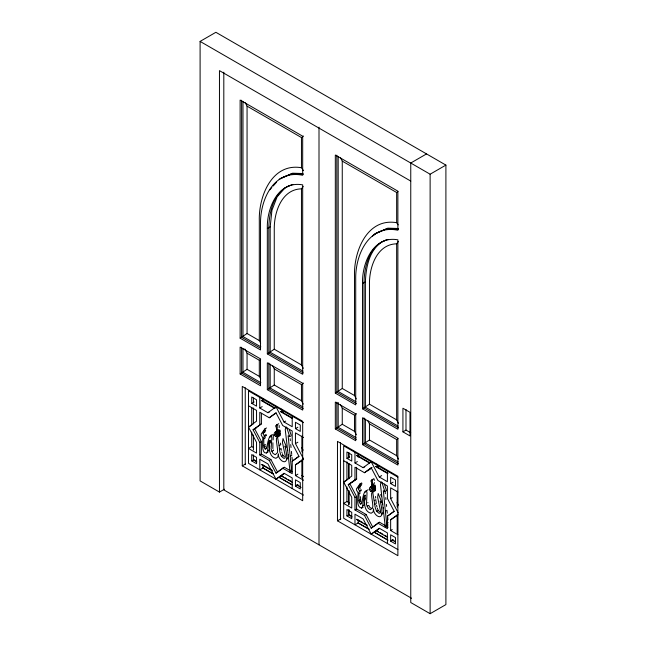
<?xml version="1.0" encoding="UTF-8"?>
<svg xmlns="http://www.w3.org/2000/svg" width="646" height="646" viewBox="0 0 646 646"><rect width="100%" height="100%" fill="white"/><g stroke="black" fill="none" stroke-linecap="round" stroke-linejoin="round"><path stroke-width="0.97" d="M367.889 502.895L367.897 502.402M274.881 434.992A1.227 0.711 60 0 0 274.913 435.509C275.269 437.592 277.037 435.097 277.505 436.744A1.211 0.703 60 0 0 278.046 437.027C279.791 436.066 278.523 432.271 278.192 431.019M372.298 485.711L369.665 487.673A5.289 3.052 60 0 0 369.423 489.24C369.237 491.073 370.489 488.368 370.077 489.951A1.227 0.711 60 0 0 370.11 490.467C370.457 492.527 372.249 490.112 372.702 491.711A1.211 0.703 60 0 0 373.243 491.986C374.938 491.008 373.832 487.237 373.34 485.962M375.407 490.758L375.294 485.913L373.671 486.85M272.895 442.785L272.878 448.615M267.323 228.555C266.693 208.311 277.99 180.379 302.683 184.869L302.683 374.284L267.323 353.871L267.323 228.555L270.181 226.907L271.942 210.321L277.102 196.893L285.314 187.55M362.519 283.521C361.889 263.269 373.186 235.338 397.879 239.827L397.879 429.251L362.519 408.829L362.519 283.521L365.378 281.874C366.007 267.282 369.084 250.115 382.295 241.733M277.32 430.688L275.697 431.625C276.569 440.257 274.986 429.63 278.224 430.317M370.901 486.591L371.03 489.305L371.611 489.159L371.943 486.228L372.944 489.716L372.742 486.987L373.315 485.962M274.881 434.992C275.277 433.361 274.057 436.139 274.227 434.273A5.289 3.052 60 0 1 274.469 432.707L275.697 431.625M266.475 453.064A7.534 4.344 60 0 0 267.501 450.795L268.76 442.009L269.479 440.427L270.238 440.233C268.784 445.91 268.235 456.738 275.923 458.297L277.853 456.997L278.418 453.904C277.425 458.62 285.831 466.162 286.832 458.474A45.099 26.034 60 0 0 284.959 446.12L286.186 447.767L286.113 446.111L282.988 438.521L282.439 442.252L285.072 454.978A4.853 2.802 60 0 1 285.031 457.998L283.949 458.418L281.47 456.391L283.093 455.454L284.297 456.722M269.406 447.912L269.689 445.958M270.101 443.027L270.383 441.073M361.421 489.838C357.456 492.212 357.464 486.809 360.258 484.839L360.048 483.862L356.495 488.812A3.327 1.922 60 0 0 356.463 490.031L358.005 492.769C358.264 496.508 355.793 507.473 361.671 508.014A7.534 4.344 60 0 0 362.697 505.761L363.956 496.976L364.675 495.393L365.434 495.199C363.981 500.868 363.432 511.705 371.127 513.255L373.049 511.955L373.614 508.862C372.621 513.578 381.027 521.128 382.028 513.441A45.099 26.034 60 0 0 380.155 501.078L381.382 502.725L381.31 501.078L378.185 493.479L377.635 497.21L380.276 509.936A4.853 2.802 60 0 1 380.228 512.964L379.145 513.384L376.666 511.349A14.688 8.479 60 0 1 374.696 504.445L372.742 492.373C369.657 491.146 373.873 505.309 372.556 507.764L370.416 509.694L369.552 509.25L368.204 508.329L366.46 504.518L367.033 492.833L366.508 490.669C361.671 491.307 362.947 510.647 359.079 501.643A3.836 2.213 60 0 1 358.998 500.416L358.958 492.066L361.154 490.613M364.602 502.871L364.328 504.825L362.705 505.761M365.022 499.947L365.297 497.993M267.912 452.265C260.806 456.48 262.849 440.378 262.809 437.81L261.259 435.073A3.327 1.922 60 0 1 261.299 433.854L264.852 428.896L265.062 429.881C262.397 431.003 262.26 437.633 266.015 434.564M264.569 432.481L265.692 430.462L264.069 431.399M359.765 487.447L361.881 483.902L361.671 482.925L359.895 484.032M290.716 472.484L291.411 468.681L288.148 435.735L289.683 436.623L291.241 435.719M385.92 527.443L386.615 523.648L383.344 490.694L384.879 491.582L386.502 490.645L384.362 484.024M387.535 526.506L387.883 524.609M288.269 454.542A45.099 26.034 60 0 1 288.447 457.538L288.302 458.256L286.679 459.193M273.137 439.861L273.371 434.984M286.057 427.046L285.257 429.566L290.143 472.387M381.253 482.013L380.454 484.524L385.339 527.354M374.002 483.878L374.284 483.047A7.744 4.474 60 0 0 374.365 482.57M272.935 434.766C266.225 433.991 268.058 456.141 263.883 446.685A3.836 2.213 60 0 1 263.802 445.457L263.762 437.1L265.958 435.654M303.273 368.341L301.456 364.909L301.456 188.85L303.208 186.436M398.469 423.308L396.652 419.876L396.652 243.817L398.404 241.402M276.771 424.842L275.89 426.287A7.752 4.474 60 0 1 276.44 430.696L277.15 429.194A7.744 4.474 60 0 0 277.086 426.005L276.771 424.842L278.701 423.728M373.897 478.686L371.967 479.8L372.282 480.963A7.744 4.474 60 0 1 372.346 484.161L371.644 485.663L373.808 484.234M374.785 485.227L373.162 486.163M269.858 189.803L271.845 187.534M273.177 186.024L276.496 182.245M372.354 236.452L374.341 234.191L386.453 228.942L398.558 229.338M374.373 234.91L375.706 233.4L387.818 228.159L398.291 228.498M266.475 427.959L264.699 429.073M371.636 485.655A7.752 4.474 60 0 0 371.087 481.254L371.967 479.8M361.485 508.168L363.294 507.078M303.499 170.665L301.456 167.718L301.456 137.558L303.499 136.048M398.186 224.889L396.652 222.684L396.652 192.516L398.017 191.515M245.246 102.714L247.063 106.154L247.063 333.506L240.126 338.165L240.126 100.073L302.683 136.193L302.683 175.26C273.411 169.171 259.87 200.333 260.524 224.63L260.524 349.946L240.126 338.165M244.794 348.905L247.063 353.2L247.063 369.31L240.126 373.969L240.126 347.12L260.524 358.893L260.524 385.751L240.126 373.969M260.661 378.952L259.304 376.376L259.304 360.266L260.661 359.257M301.456 188.85C281.616 189.213 273.993 212.502 274.259 229.265L274.259 349.211L267.323 353.871M272.45 365.466L274.259 368.898L274.259 385.008L267.323 389.675L267.323 362.826L302.683 383.24L302.683 410.089L267.323 389.675M303.273 404.146L301.456 400.714L301.456 384.604L303.499 383.094M253.329 447.517L251.722 446.58L248.484 448.453L256.543 453.104L256.543 442.365L248.484 427.103L256.543 421.152L256.543 410.412L248.484 405.753M259.781 397.411L259.781 408.014L267.937 412.729L275.995 406.77L284.054 422.032L292.21 426.74L292.21 416.137M292.105 471.766L284.329 467.276L275.995 473.179L269.277 460.461L259.781 454.97L259.781 442.47L253.062 429.743L261.396 423.849L261.396 413.27M259.781 424.785L259.781 412.277L269.277 417.76L275.995 412.794L282.714 425.52L292.21 431.003L292.21 443.511L298.928 456.229L292.21 461.196L292.21 473.696L282.714 468.213L275.995 473.179M261.396 423.849L254.677 428.815L261.396 441.533L261.396 454.041L270.892 459.524L277.61 472.242M276.117 412.964L269.277 417.76M340.442 157.681L342.259 161.112L342.259 388.464L335.322 393.131L335.322 155.032L397.879 191.151L397.879 230.226C368.608 224.13 355.066 255.291 355.72 279.597L355.72 404.905L335.322 393.131M340.442 404.727L342.259 408.159L342.259 424.269L335.322 428.936L335.322 402.078L355.72 413.86L355.72 440.709L335.322 428.936M356.309 434.766L354.501 431.334L354.501 415.225L356.535 413.715M396.652 243.817C376.812 244.18 369.189 267.46 369.455 284.224L369.455 404.17L362.519 408.829M299.058 456.399L292.21 461.196M273.258 473.881L263.011 467.97L259.781 469.844L259.781 459.233L267.937 463.941L275.995 479.203L284.054 473.252L292.21 477.959L292.21 488.57M303.507 480.22L295.448 475.569L295.448 464.829L303.507 458.87L295.448 443.608L295.448 432.868L303.507 437.52M275.995 479.203L284.062 473.76M299.494 462.358L303.523 459.387M367.647 420.425L369.455 423.865L369.455 439.974L362.519 444.634L362.519 417.784L397.879 438.198L397.879 465.047L362.519 444.634M398.469 459.112L396.652 455.672L396.652 439.563L398.017 438.561M349.333 502.943L346.918 501.546L343.68 503.412L351.739 508.063L351.739 497.323L343.68 482.061L351.739 476.11L351.739 465.37L343.68 460.719M354.977 452.37L354.977 462.98L363.133 467.688L371.192 461.737L379.25 476.99L387.406 481.706L387.406 471.095M354.977 509.936L356.592 509L366.088 514.482L372.807 527.201L371.192 528.137L364.473 515.419L354.977 509.936L354.977 497.428L348.259 484.71L356.592 478.807L356.592 467.268M354.977 479.744L354.977 467.236L364.473 472.727L371.192 467.761L377.91 480.479L387.406 485.962L387.406 498.47L394.125 511.188L387.406 516.154L387.406 528.662L377.91 523.171L371.192 528.137M348.259 484.71L356.592 478.807M372.064 467.373L364.473 472.727M351.497 482.837L356.721 478.977M367.711 470.853L371.442 468.1M373.558 526.652L379.525 522.243L388.165 527.225M394.254 511.357L387.406 516.154M369.31 529.34L358.207 522.929L354.977 524.802L354.977 514.192L363.133 518.908L371.192 534.161L379.25 528.21L387.406 532.918L387.406 543.528M397.896 534.718L390.644 530.528L390.644 519.788L397.896 514.426M379.259 528.719L371.192 534.161M397.912 514.943L390.644 519.788M224.445 489.2L219.462 492.082L200.099 480.899L200.099 41.409L215.877 32.3L445.902 165.101L445.902 604.591L430.123 613.7L410.759 602.524L410.759 163.026L426.538 153.918M200.099 41.409L430.123 174.21L445.902 165.101M251.722 403.362L256.543 406.148L256.543 399.801L251.722 397.015L251.722 403.362L254.144 401.965M259.781 408.014L262.203 406.617M267.937 412.729L269.552 411.793M248.484 427.103L250.906 425.706M253.062 429.743L256.3 427.878M262.987 433.167L264.61 432.231M275.721 425.875L277.659 424.761M284.054 422.032L285.669 421.095M276.448 430.704L278.386 429.59M263.576 438.909L265.199 437.972L265.167 437.18M276.48 431.423L278.369 430.333M276.601 431.253L278.474 430.422M276.302 431.851L278.515 430.527M279.589 430.268L277.029 431.786L277.748 434.758L277.546 432.029L278.119 431.003L279.815 430.083L280.098 430.947L278.474 431.883M279.904 430.228L277.037 431.803L276.851 431.358M275.503 433.03L277.126 432.093M275.519 433.296L277.134 432.36M259.781 442.47L261.396 441.533M269.422 437.471L271.045 436.535M278.644 432.594L280.267 431.657M278.717 433.159L280.34 432.214M278.846 434.419L280.461 433.482L280.412 434.435L278.789 435.372M275.882 436.494L277.505 435.557M276.108 436.43L277.732 435.493M278.692 436.349L280.316 435.412M263.802 445.457L265.425 444.521M295.448 428.613L300.269 431.391L300.269 425.044L295.448 422.266L295.448 428.613L297.879 427.208M264.085 447.379L265.587 446.071M265.062 449.083L266.685 448.146M259.781 454.97L261.396 454.041M267.509 450.803L269.132 449.866M242.274 465.839L302.683 500.723L302.683 421.297L242.274 386.413L242.274 465.839L245.641 463.893M251.722 460.929L256.543 463.707L256.543 457.368L251.722 454.582L251.722 460.929L254.144 459.524M281.454 456.391A14.688 8.479 60 0 1 279.5 449.487L279.104 445.643L280.727 444.706L280.509 443.116M279.104 445.643L277.546 437.415C274.461 436.179 278.676 450.343 277.36 452.806L275.22 454.727L273.008 453.371L271.934 451.328L273.557 450.391L273.339 449.899M279.484 449.479L281.107 448.542A14.688 8.479 60 0 0 281.365 450.254M295.448 443.608L297.879 442.211M269.277 460.461L270.892 459.524M290.191 456.286L291.814 455.349M286.832 458.474L288.455 457.538M282.714 468.213L284.329 467.276M295.448 464.829L298.686 462.956M295.448 475.569L297.879 474.164M295.448 486.172L300.269 488.957L300.269 482.61L295.448 479.825L295.448 486.172L297.879 484.775M346.918 458.329L351.739 461.107L351.739 454.76L346.918 451.982L346.918 458.329L349.341 456.924M402.926 431.851L410 435.937L410 412.318L402.926 408.24L402.926 431.851L405.987 430.091L410.703 432.812M354.977 462.98L357.399 461.575M363.133 467.688L364.748 466.751M343.68 482.061L346.918 480.196L346.918 461.761M359.265 486.365L360.888 485.429M358.183 488.134L359.806 487.197M370.917 480.834L372.209 480.091M379.25 476.99L381.673 475.593M358.772 493.875L360.395 492.938M373.671 485.38L371.498 486.809M370.901 487.286L372.516 486.349M372.233 486.769L375.1 485.186M354.977 497.428L356.592 496.491L349.874 483.773M366.508 490.669L368.131 489.733M372.419 487.35L374.042 486.414M364.619 492.43L366.242 491.493M373.84 487.552L375.463 486.616M373.913 488.118L375.536 487.181M374.042 489.377L375.665 488.441M370.804 491.412L372.427 490.475M370.949 491.461L372.572 490.524M371.079 491.461L372.702 490.524M373.986 490.33L375.609 489.393M373.897 491.307L375.512 490.371M358.998 500.416L360.621 499.479L360.525 496.677M390.644 483.571L395.465 486.357L395.465 480.01L390.644 477.224L390.644 483.571L393.075 482.174M359.281 502.338L360.904 501.401M360.258 504.042L361.881 503.105M337.47 520.805L397.879 555.681L397.879 476.255L337.47 441.38L337.47 520.805L340.838 518.859M346.918 515.888L351.739 518.673L351.739 512.326L346.918 509.541L346.918 515.888L349.341 514.491M374.3 500.602L375.924 499.665M367.13 506.286L368.753 505.35L369.827 507.393L372.039 508.757M374.68 504.437L376.303 503.5L376.02 500.626M398.251 512.989L390.644 498.575L392.259 497.638M364.473 515.419L366.088 514.482M376.666 511.349L378.29 510.413L379.493 511.68M385.387 511.244L387.011 510.308L387.293 513.166M382.028 513.441L383.651 512.504M381.875 514.159L383.498 513.223M377.91 523.171L379.525 522.243M386.615 523.648L388.23 522.711M390.644 530.528L392.259 529.591M390.644 541.138L395.465 543.916L395.465 537.569L390.644 534.791L390.644 541.138L393.075 539.733M280.509 178.441L292.622 173.201L303.087 173.54M279.145 179.225L291.257 173.984L303.362 174.372M287.099 186.775L289.779 185.62M292.872 184.473C274.445 189.48 269.132 210.871 268.817 227.699L268.817 353.007L303.313 372.928M384.079 240.966L386.752 239.803M388.068 239.432C369.649 244.438 364.328 265.829 364.013 282.657L364.013 407.973L398.509 427.886M266.079 435.67L266.289 435.065M301.456 167.718C271.861 162.687 258.61 196.432 259.304 220.625L259.304 340.571L260.661 343.147M396.652 222.684C367.065 217.645 353.806 251.391 354.501 275.592L354.501 395.53L356.309 398.97M264.335 436.591L264.392 435.501M359.531 491.549L359.588 490.459M271.312 435.703L271.837 437.875L271.07 448.865L271.934 451.328M380.131 512.133L380.769 512.448M410.759 181.082L219.462 70.64L219.462 492.082M247.063 106.154L301.456 137.558M342.259 161.112L396.652 192.516M247.063 333.506L259.304 340.571M274.259 349.211L301.456 364.909M342.259 388.464L354.501 395.53M369.455 404.17L396.652 419.876M260.831 346.821L242.985 336.518L242.985 101.454M302.95 371.143L270.181 352.223L270.181 226.907M356.027 401.788L338.181 391.484L338.181 156.413M398.146 426.102L365.378 407.182L365.378 281.874M260.322 348.097L241.62 337.309L241.62 100.219M356.366 403.556L336.816 392.267L336.816 155.177M247.063 353.2L259.304 360.266M274.259 368.898L301.456 384.604M342.259 408.159L354.501 415.225M369.455 423.865L396.652 439.563M247.063 369.31L259.304 376.376M274.259 385.008L301.456 400.714M342.259 424.269L354.501 431.334M369.455 439.974L396.652 455.672M260.831 382.626L242.985 372.322L242.985 348.452M302.95 406.948L270.181 388.028L270.181 364.158M356.027 437.592L338.181 427.289L338.181 402.418M398.146 461.906L365.378 442.986L365.378 419.117M260.322 383.902L241.62 373.105L241.62 347.249M303.313 408.732L268.817 388.811L268.817 362.955M356.366 439.353L336.816 428.072L336.816 402.216M398.509 463.691L364.013 443.77L364.013 417.914M303.507 422.654L248.484 390.887L248.484 463.319L303.507 495.086M397.831 477.111L343.68 445.853L343.68 518.278L397.896 549.585M261.638 400.302L274.647 407.812M280.711 411.308L291.984 417.817M356.834 455.26L369.843 462.77M375.907 466.275L388.044 473.284M261.234 400.536L275.099 408.547M280.307 411.55L292.444 418.551M356.43 455.495L369.431 463.004M375.504 466.509L387.64 473.518M397.896 492.018L390.644 487.835L390.644 498.575M301.908 475.561L303.523 476.49M254.702 460.202L256.438 461.204M262.51 464.708L272.047 470.215M281.583 475.722L283.311 476.724M285.048 477.725L286.784 478.726M288.512 479.728L291.12 481.23M297.184 484.734L298.92 485.735M349.898 515.169L351.634 516.17M356.834 519.174L362.907 522.671M364.635 523.672L367.243 525.174M376.78 530.681L378.508 531.682M380.244 532.684L382.844 534.185M384.58 535.187L386.316 536.188M392.38 539.693L394.117 540.694M256.898 461.938L253.426 459.944L253.426 454.945M261.234 464.442L272.499 470.95M280.307 475.456L292.444 482.465M296.78 484.968L301.109 487.472M352.094 516.905L348.622 514.902L348.622 509.912M356.43 519.408L366.831 525.416M375.504 530.414L387.64 537.424M391.977 539.927L395.441 541.929M279.233 477.337L292.032 484.726M388.084 540.177L374.43 532.296L387.325 539.854M262.785 467.946L273.137 473.93M279.185 477.418L292.129 484.888M357.981 522.913L368.341 528.888M411.575 598.277L223.807 489.862L223.807 72.199M266.483 447.896L266.112 447.339M376.666 464.103L378.903 468.342M397.015 502.636L398.356 505.18M281.47 409.144L283.707 413.383M301.819 447.678L303.16 450.222M360.113 488.739L359.838 488.093M380.655 494.513L381.56 496.701M381.826 482.118L384.879 491.582M289.473 430.002L290.999 434.734M286.63 427.159L289.683 436.623M374.074 479.267L374.22 479.849A7.744 4.474 60 0 1 374.325 480.422M360.783 501.038L360.702 500.707A3.836 2.213 60 0 1 360.621 499.479M375.488 496.491L375.706 498.074M385.161 491.719L385.355 493.673M385.743 497.59L385.937 499.544M386.421 504.437L386.623 506.391M290.159 438.715L290.353 440.669M290.74 444.585L291.031 447.517M291.427 451.433L291.717 454.364M387.665 516.986L387.947 519.844M292 457.255L292.283 460.113M430.123 174.21L430.123 613.7M405.987 409.427L405.987 430.091M397.581 491.767L397.581 506.747M397.581 514.733L397.581 532.708M397.177 491.008L397.177 506.981M397.177 514.975L397.177 532.942M358.207 453.395L358.207 457.255M358.207 520.038L358.207 522.929M356.592 496.491L356.592 509M349.034 452.757L349.034 457.748M349.034 463.739L349.034 478.718M349.034 490.702L349.034 504.679M349.034 509.67L349.034 514.668M348.622 452.991L348.622 457.982M348.622 463.973L348.622 478.952M348.622 490.936L348.622 504.914M346.918 486.987L346.918 501.546M340.442 442.72L340.442 519.675M319.003 127.157L319.003 544.828M302.385 436.809L302.385 451.788M302.385 459.774L302.385 477.749M301.981 436.042L301.981 452.022M301.981 460.009L301.981 477.983M263.011 398.437L263.011 401.327M263.011 465.08L263.011 467.97M253.426 398.025L253.426 403.023M253.426 408.014L253.426 423.994M253.426 434.976L253.426 449.955M251.722 407.771L251.722 425.238M251.722 432.029L251.722 446.58M245.246 387.753L245.246 464.708M373.622 484.185A7.752 4.474 60 0 1 373.566 484.54M382.529 503.307A45.099 26.034 60 0 1 382.731 504.348M383.24 507.465A45.099 26.034 60 0 1 383.361 508.491M378.273 510.413A14.688 8.479 60 0 1 377.781 509.282M377.555 508.709A14.688 8.479 60 0 1 377.353 508.127M376.981 506.965A14.688 8.479 60 0 1 376.561 505.22M279.129 425.464A7.744 4.474 60 0 1 279.169 427.612M269.075 450.181A7.534 4.344 60 0 1 268.704 451.296M287.535 449.39A45.099 26.034 60 0 1 287.728 450.432M283.077 455.454A14.688 8.479 60 0 1 282.827 454.889M282.585 454.324A14.688 8.479 60 0 1 282.359 453.742M281.963 452.588A14.688 8.479 60 0 1 281.785 451.998"/></g></svg>
